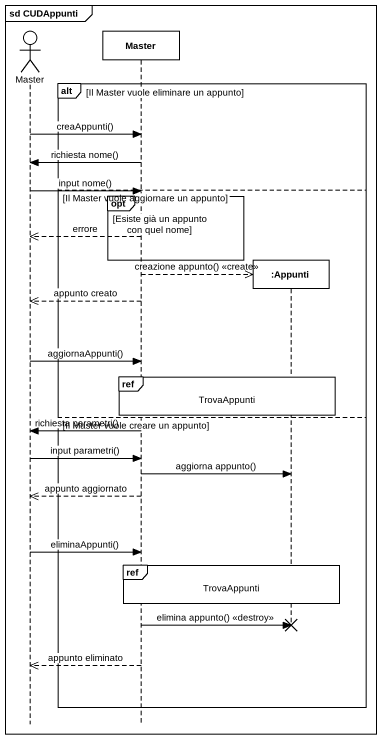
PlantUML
@startuml
mainframe sd CUDAppunti
hide footbox
actor Master
participant "Master" as Master_2
participant ":Appunti" as Appunti

alt Il Master vuole eliminare un appunto
  Master -> Master_2 : creaAppunti()
  Master_2 -> Master : richiesta nome()
else Il Master vuole aggiornare un appunto
  Master -> Master_2 : input nome()
  opt Esiste già un appunto con quel nome
    Master_2 -->> Master : errore
  end
  Master_2 -->> Appunti ** : creazione appunto() <<create>>
  Master_2 -->> Master : appunto creato
  Master -> Master_2 : aggiornaAppunti()
  ref over Master_2, Appunti : TrovaAppunti
else Il Master vuole creare un appunto
  Master_2 -> Master : richiesta parametri()
  Master -> Master_2 : input parametri()
  Master_2 -> Appunti : aggiorna appunto()
  Master_2 -->> Master : appunto aggiornato
  Master -> Master_2 : eliminaAppunti()
  ref over Master_2, Appunti : TrovaAppunti
  Master_2 -> Appunti !! : elimina appunto() <<destroy>>
  Master_2 -->> Master : appunto eliminato
end
@enduml
